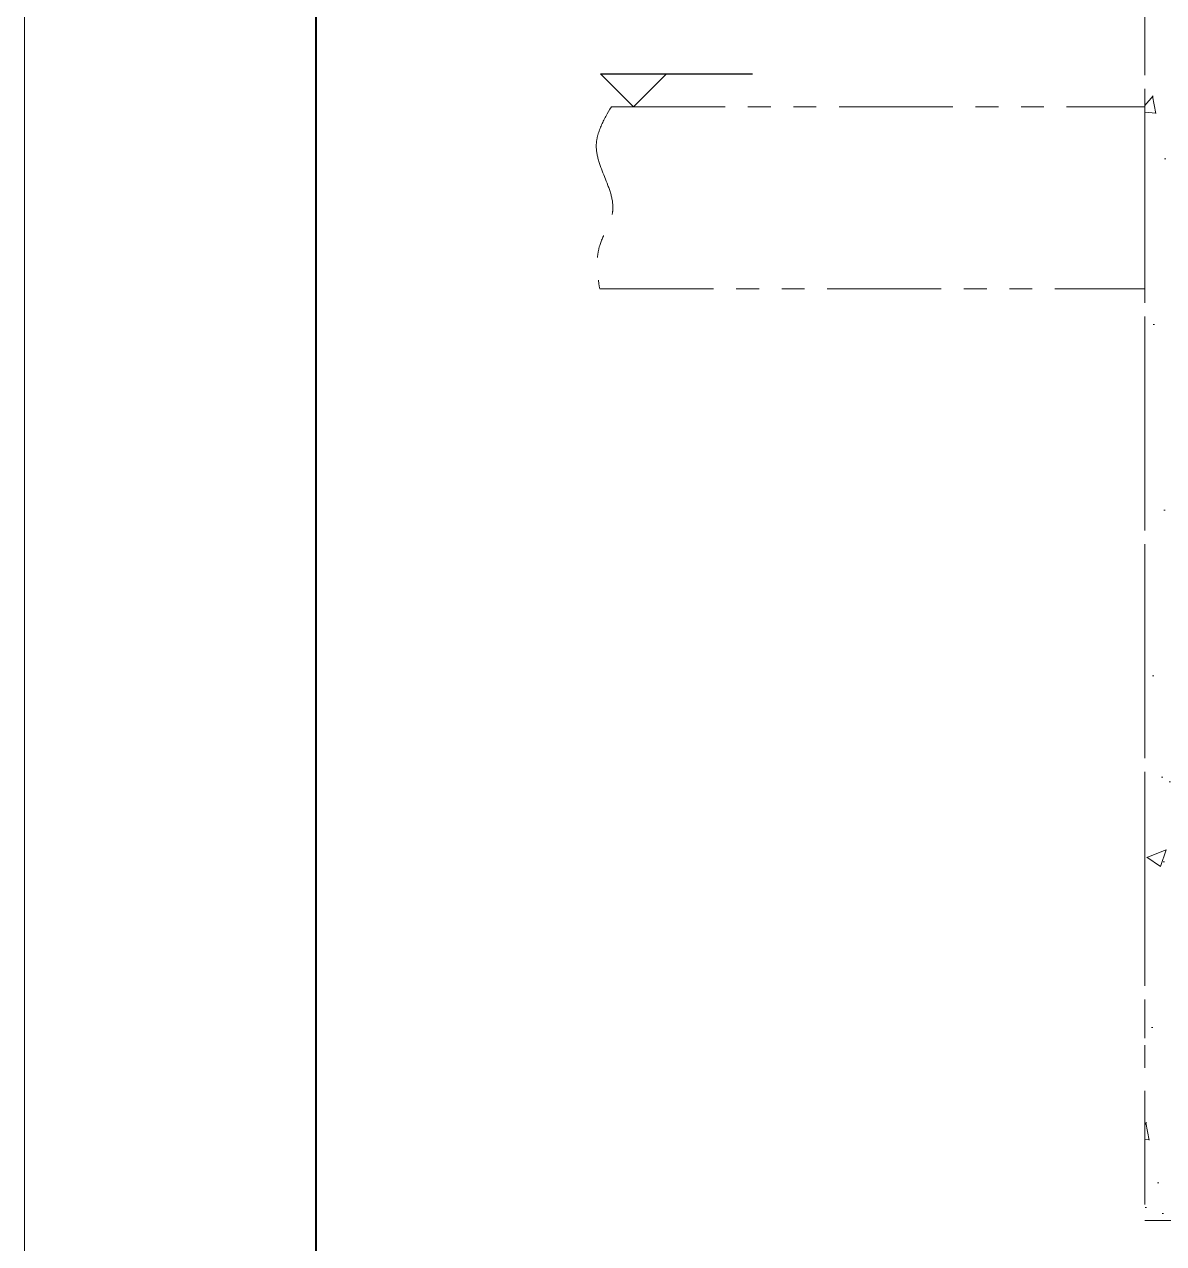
# Model space of a CAD drawing. Header units: millimetres. Extents: x 52110 to 400893, y -153728 to 31997.
# Drawn here: x 159816 to 162944, y -26916 to -23570 of the extents above; entities that cross this region are included whole.
import ezdxf

# ---------------------------------------------------------------- set-up
doc = ezdxf.new("R2010")
doc.units = ezdxf.units.MM
doc.header["$LTSCALE"] = 500
doc.linetypes.add('PHANTOM2', pattern=[1.25, 0.625, -0.125, 0.125, -0.125, 0.125, -0.125])
for name, color, linetype, lineweight in [('2D', 4, 'PHANTOM2', 20), ('BIAOZHU', 3, 'Continuous', 25), ('SHI', 7, 'Continuous', 40), ('XI', 2, 'Continuous', 20)]:
    doc.layers.add(name, color=color, linetype=linetype, lineweight=lineweight)
doc.styles.add('GB', font='gbenor.shx', dxfattribs={"bigfont": 'gbcbig.shx'})

# ---------------------------------------------------------------- blocks, each defined once
blk = doc.blocks.new('地坪')
at = {"layer": 'BIAOZHU'}
for p, q in [((0, 0), (-2.262741699797334, 2.262741699796607)), ((-2.262741699797334, 2.262741699796607), (8.161367143594543, 2.262741699796607)), ((0, 0), (2.262741699797335, 2.262741699796607))]:
    blk.add_line(p, q, dxfattribs=at)
at = {"layer": 'BIAOZHU', "style": 'GB', "flags": 10}
blk.add_attdef('%%P0', (-2.956405352383848, 3.661950244745015), '', height=4, dxfattribs=at)
blk = doc.blocks.new('JC')
at = {"layer": '2D'}
h = blk.add_hatch(dxfattribs=at)
h.set_pattern_fill('AR-CONC', color=256, scale=3, style=0)
h.set_pattern_definition([(50.00000000041117, (-3636.981039456383, 71399.2884728661), (546.554006988008, -47.81725661670862), [57.15000000000001, -628.6500000000001]), (355.0000000001314, (-3636.981039456383, 71399.2884728661), (-105.7284779270121, 573.1699286465373), [45.72, -502.92]), (100.4509999997077, (-3591.435039456381, 71395.3037228661), (440.8275049978693, 525.3500634608754), [48.57, -534.2699999999999]), (46.18420000070811, (-3636.981039456383, 71551.68847286611), (813.2371226763935, -126.1269837981818), [85.725, -942.9749999999999]), (96.63560000111072, (-3569.211339456378, 71541.1779728661), (712.2127033987199, 742.2766676701467), [72.85499999999995, -801.4049999999995]), (351.1839999998742, (-3636.981039456383, 71551.68847286611), (712.2138174418069, 742.2753535817938), [68.58, -754.38]), (21.00000000026132, (-3560.781039456371, 71513.5884728661), (454.8446395061619, -306.7965555502888), [57.15000000000001, -628.6500000000001]), (325.9999999999973, (-3560.781039456371, 71513.5884728661), (185.4060850429523, 552.563898366956), [45.71999999999996, -502.9199999999997]), (71.45139999966779, (-3522.877539456385, 71488.0221728661), (640.2494723103591, 245.7685731481724), [48.57000000000001, -534.27]), (37.49999999944188, (-3636.981039456383, 71399.2884728661), (9.265809751785127, 253.665116619457), [0, -496.824, 0, -510.54, 0, -504.825]), (7.5000000002495, (-3636.981039456383, 71399.2884728661), (200.458987530903, 300.5417244543569), [0, -291.0839999999999, 0, -485.394, 0, -192.405]), (327.500000000048, (-3806.90703945639, 71399.2884728661), (406.7717855006049, -17.18623197801935), [0, -190.5, 0, -594.36, 0, -788.67]), (317.4999999992453, (-3883.107039456372, 71399.2884728661), (444.3875441580603, 76.27947309999945), [0, -247.6499999999998, 0, -394.7159999999997, 0, -560.0699999999994])])
h.paths.add_polyline_path([(164607.5209754739, 91116.14605317086), (164607.5209754742, 91616.15270428426), (162907.5209754739, 91616.15270428397), (162907.5209754733, 96572.13907439573), (162207.5209754745, 96572.13907439551), (162207.520975474, 91116.14605317068)])
h.paths.add_polyline_path([(160263.8596241558, 96864.27135786027), (160263.8596241558, 96714.1401242645), (160600.6575244183, 96714.1401242645), (160600.6575244183, 96864.27135786027)], flags=17)
h.paths.add_polyline_path([(161107.8247550082, 94758.2780089796), (161107.8247550082, 94608.14677538382), (161444.6226552707, 94608.14677538382), (161444.6226552707, 94758.2780089796)], flags=17)
h.paths.add_polyline_path([(160263.8596241558, 96864.27135786027), (160263.8596241558, 96714.1401242645), (160600.6575244183, 96714.1401242645), (160600.6575244183, 96864.27135786027)], flags=17)
h.paths.add_polyline_path([(161107.8247550082, 94758.2780089796), (161107.8247550082, 94608.1467753838), (161444.6226552707, 94608.1467753838), (161444.6226552707, 94758.2780089796)])
for p, q in [((162207.5209754745, 96472.13907439575), (162207.520975474, 91116.14605317073)), ((162207.5209754743, 96072.13907439573), (162207.5209754744, 91616.15270428396)), ((160742.9411288614, 94173.15270428432), (162207.5209754743, 94173.15270428389)), ((162207.5209754743, 94173.15270428389), (162207.5209754743, 93673.15270428418)), ((160710.8072768508, 93673.15270428444), (162207.5209754743, 93673.15270428418)), ((189369.6314836261, 91116.14532228814), (162207.520975474, 91116.14605317073))]:
    blk.add_line(p, q, dxfattribs=at)
blk.add_spline([(160742.9411288614, 94173.1527042843), (160701.3609422054, 94065.53007088689), (160746.2306396022, 93883.76669164673), (160710.8072768508, 93791.70455688066), (160710.8072768508, 93673.15270428444)], degree=3, dxfattribs=at)
at = {"layer": 'SHI', "xscale": 40, "yscale": 40, "zscale": 40}
blk.add_blockref('地坪', (160803.9636494951, 94173.15270428435), dxfattribs=at)

msp = doc.modelspace()

# ---------------------------------------------------------------- linework, layer by layer
at = {"layer": 'SHI'}
msp.add_lwpolyline([(160616.123852974, -29612.18050810473), (191144.1238546648, -29612.18050810473), (191144.1238546648, -11244.18050810473), (160616.123852974, -11244.18050810473)], close=True, dxfattribs=at)
at = {"layer": 'XI'}
msp.add_lwpolyline([(159816.123852974, -29932.18050810473), (191464.1238546648, -29932.18050810473), (191464.1238546648, -10924.18050810473), (159816.123852974, -10924.18050810473)], close=True, dxfattribs=at)

# ---------------------------------------------------------------- block references
at = {"layer": 'SHI'}
msp.add_blockref('JC', (684.8876538770273, -117968.5973640679), dxfattribs=at)

doc.saveas('drawing.dxf')
